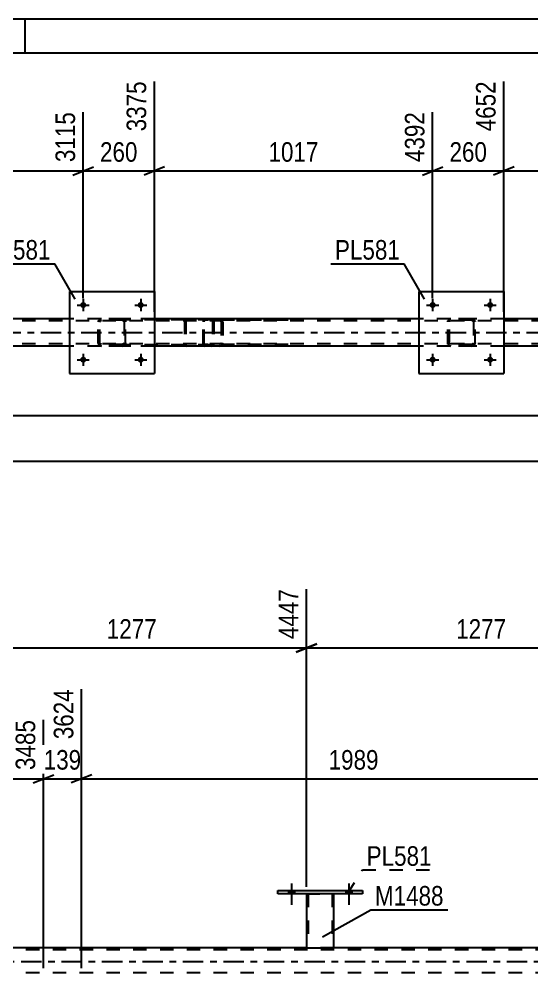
# Model space of a CAD drawing. Header units: millimetres. Extents: x 0 to 841, y 0 to 594.
# Drawn here: x 210.1 to 285.1, y 454.5 to 594 of the extents above; entities that cross this region are included whole.
import ezdxf

# ---------------------------------------------------------------- set-up
doc = ezdxf.new("R2010")
doc.units = ezdxf.units.MM
doc.linetypes.add('DXK_LINE_DOT2', pattern=[3.9198, 1.9599, -1.9599])
doc.linetypes.add('DXK_LINE_DOT3', pattern=[5.9187, 2.979, -0.9799, 0.9799, -0.9799])
doc.styles.add('Arial Narrow', font='ARIALN.TTF', dxfattribs={"height": 0.2})

# ---------------------------------------------------------------- blocks, each defined once
blk = doc.blocks.new('Unknown-814553119-1135')
at = {"color": 5, "linetype": 'Continuous'}
for p, q in [((841, 594), (0, 594)), ((211, 589), (211, 594)), ((836, 589), (5, 589))]:
    blk.add_line(p, q, dxfattribs=at)
blk = doc.blocks.new('Part-814553119-2887 - 2837')
at = {"color": 7, "linetype": 'DXK_LINE_DOT2'}
for p, q in [((757.39, 549.85), (94.93, 549.85)), ((229.91, 550.17), (217.51, 550.17)), ((280.99, 550.17), (268.59, 550.17)), ((757.39, 546.49), (94.93, 546.49)), ((229.91, 546.17), (217.51, 546.17)), ((280.99, 546.17), (268.59, 546.17))]:
    blk.add_line(p, q, dxfattribs=at)
at = {"color": 2, "linetype": 'Continuous'}
for p, q in [((217.51, 550.17), (178.83, 550.17)), ((268.59, 550.17), (229.91, 550.17)), ((319.67, 550.17), (280.99, 550.17)), ((217.51, 546.17), (178.83, 546.17)), ((268.59, 546.17), (229.91, 546.17)), ((319.67, 546.17), (280.99, 546.17))]:
    blk.add_line(p, q, dxfattribs=at)
at = {"color": 7, "linetype": 'DXK_LINE_DOT3'}
blk.add_line((94.93, 548.17), (757.39, 548.17), dxfattribs=at)
blk = doc.blocks.new('Part-814553119-2954 - 2837')
at = {"color": 2, "linetype": 'Continuous'}
for p, q in [((217.51, 554.17), (217.51, 542.17)), ((217.51, 554.17), (229.91, 554.17)), ((229.91, 554.17), (229.91, 542.17)), ((217.51, 542.17), (229.91, 542.17))]:
    blk.add_line(p, q, dxfattribs=at)
blk = doc.blocks.new('Bolt-814553119-2913 - 2837')
at = {"linetype": 'Continuous'}
for points in [[(219.95, 552.17, -1), (219.07, 552.17, -1)], [(228.35, 552.17, -1), (227.47, 552.17, -1)]]:
    blk.add_hatch(color=1, dxfattribs=at).paths.add_polyline_path(points)
at = {"color": 1, "linetype": 'Continuous'}
for p, q in [((219.51, 553.05), (219.51, 551.29)), ((227.91, 553.05), (227.91, 551.29)), ((218.63, 552.17), (220.39, 552.17)), ((227.03, 552.17), (228.79, 552.17))]:
    blk.add_line(p, q, dxfattribs=at)
blk = doc.blocks.new('Bolt-814553119-2914 - 2837')
at = {"linetype": 'Continuous'}
for points in [[(219.95, 544.17, -1), (219.07, 544.17, -1)], [(228.35, 544.17, -1), (227.47, 544.17, -1)]]:
    blk.add_hatch(color=1, dxfattribs=at).paths.add_polyline_path(points)
at = {"color": 1, "linetype": 'Continuous'}
for p, q in [((219.51, 545.05), (219.51, 543.29)), ((227.91, 545.05), (227.91, 543.29)), ((218.63, 544.17), (220.39, 544.17)), ((227.03, 544.17), (228.79, 544.17))]:
    blk.add_line(p, q, dxfattribs=at)
blk = doc.blocks.new('Bolt-814553119-2915 - 2837')
at = {"linetype": 'Continuous'}
for points in [[(271.03, 552.17, -1), (270.15, 552.17, -1)], [(279.43, 552.17, -1), (278.55, 552.17, -1)]]:
    blk.add_hatch(color=1, dxfattribs=at).paths.add_polyline_path(points)
at = {"color": 1, "linetype": 'Continuous'}
for p, q in [((270.59, 553.05), (270.59, 551.29)), ((278.99, 553.05), (278.99, 551.29)), ((269.71, 552.17), (271.47, 552.17)), ((278.11, 552.17), (279.87, 552.17))]:
    blk.add_line(p, q, dxfattribs=at)
blk = doc.blocks.new('Bolt-814553119-2916 - 2837')
at = {"linetype": 'Continuous'}
for points in [[(271.03, 544.17, -1), (270.15, 544.17, -1)], [(279.43, 544.17, -1), (278.55, 544.17, -1)]]:
    blk.add_hatch(color=1, dxfattribs=at).paths.add_polyline_path(points)
at = {"color": 1, "linetype": 'Continuous'}
for p, q in [((270.59, 545.05), (270.59, 543.29)), ((278.99, 545.05), (278.99, 543.29)), ((269.71, 544.17), (271.47, 544.17)), ((278.11, 544.17), (279.87, 544.17))]:
    blk.add_line(p, q, dxfattribs=at)
blk = doc.blocks.new('Part-814553119-2955 - 2837')
at = {"color": 7, "linetype": 'DXK_LINE_DOT2'}
for p, q in [((221.71, 549.69), (221.74, 549.87)), ((221.74, 549.87), (221.71, 549.69)), ((221.97, 549.78), (222.02, 549.86)), ((222, 550.13), (222.19, 550.17)), ((222.19, 550.17), (222, 550.13)), ((222.02, 549.86), (222.1, 549.91)), ((222.1, 549.91), (222.19, 549.93)), ((225.23, 550.17), (222.19, 550.17)), ((225.23, 549.93), (222.19, 549.93)), ((225.23, 550.17), (225.41, 550.13)), ((225.41, 550.13), (225.23, 550.17)), ((225.23, 549.93), (225.32, 549.91)), ((225.32, 549.91), (225.4, 549.86)), ((225.4, 549.86), (225.45, 549.78)), ((225.67, 549.87), (225.71, 549.69)), ((225.71, 549.69), (225.67, 549.87)), ((221.71, 546.65), (221.71, 549.69)), ((221.95, 549.69), (221.97, 549.78)), ((221.95, 546.65), (221.95, 549.69)), ((225.45, 549.78), (225.47, 549.69)), ((225.47, 549.69), (225.47, 546.65)), ((225.71, 546.65), (225.71, 549.69)), ((221.74, 546.46), (221.71, 546.65)), ((221.71, 546.65), (221.74, 546.46)), ((221.97, 546.55), (221.95, 546.65)), ((222.02, 546.48), (221.97, 546.55)), ((222.19, 546.17), (222, 546.2)), ((222, 546.2), (222.19, 546.17)), ((222.1, 546.42), (222.02, 546.48)), ((222.19, 546.41), (222.1, 546.42)), ((225.23, 546.41), (222.19, 546.41)), ((225.23, 546.17), (222.19, 546.17)), ((225.32, 546.42), (225.23, 546.41)), ((225.41, 546.2), (225.23, 546.17)), ((225.23, 546.17), (225.41, 546.2)), ((225.4, 546.48), (225.32, 546.42)), ((225.45, 546.55), (225.4, 546.48)), ((225.47, 546.65), (225.45, 546.55)), ((225.71, 546.65), (225.67, 546.46)), ((225.67, 546.46), (225.71, 546.65))]:
    blk.add_line(p, q, dxfattribs=at)
at = {"color": 7, "linetype": 'DXK_LINE_DOT3'}
blk.add_line((223.71, 548.17), (223.71, 548.17), dxfattribs=at)
at = {"color": 7, "linetype": 'DXK_LINE_DOT2'}
for centre, start, end in [((222.19, 549.69), 112.5, 157.5), ((222.19, 549.69), 112.5, 157.5), ((225.23, 549.69), 22.5, 67.5), ((225.23, 549.69), 22.5, 67.5), ((222.19, 546.65), 202.5, 247.5), ((222.19, 546.65), 202.5, 247.5), ((225.23, 546.65), 292.5, 337.5), ((225.23, 546.65), 292.5, 337.5)]:
    blk.add_arc(centre, 0.48, start, end, dxfattribs=at)
blk = doc.blocks.new('Part-814553119-2960 - 2837')
at = {"color": 2, "linetype": 'Continuous'}
for p, q in [((268.59, 554.17), (268.59, 542.17)), ((268.59, 554.17), (280.99, 554.17)), ((280.99, 554.17), (280.99, 542.17)), ((268.59, 542.17), (280.99, 542.17))]:
    blk.add_line(p, q, dxfattribs=at)
blk = doc.blocks.new('Part-814553119-2961 - 2837')
at = {"color": 7, "linetype": 'DXK_LINE_DOT2'}
for p, q in [((272.79, 549.69), (272.82, 549.87)), ((272.82, 549.87), (272.79, 549.69)), ((273.05, 549.78), (273.1, 549.86)), ((273.08, 550.13), (273.27, 550.17)), ((273.27, 550.17), (273.08, 550.13)), ((273.1, 549.86), (273.18, 549.91)), ((273.18, 549.91), (273.27, 549.93)), ((276.31, 550.17), (273.27, 550.17)), ((276.31, 549.93), (273.27, 549.93)), ((276.31, 550.17), (276.49, 550.13)), ((276.49, 550.13), (276.31, 550.17)), ((276.31, 549.93), (276.4, 549.91)), ((276.4, 549.91), (276.48, 549.86)), ((276.48, 549.86), (276.53, 549.78)), ((276.75, 549.87), (276.79, 549.69)), ((276.79, 549.69), (276.75, 549.87)), ((272.79, 546.65), (272.79, 549.69)), ((273.03, 549.69), (273.05, 549.78)), ((273.03, 546.65), (273.03, 549.69)), ((276.53, 549.78), (276.55, 549.69)), ((276.55, 549.69), (276.55, 546.65)), ((276.79, 546.65), (276.79, 549.69)), ((272.82, 546.46), (272.79, 546.65)), ((272.79, 546.65), (272.82, 546.46)), ((273.05, 546.55), (273.03, 546.65)), ((273.1, 546.48), (273.05, 546.55)), ((273.27, 546.17), (273.08, 546.2)), ((273.08, 546.2), (273.27, 546.17)), ((273.18, 546.42), (273.1, 546.48)), ((273.27, 546.41), (273.18, 546.42)), ((276.31, 546.41), (273.27, 546.41)), ((276.31, 546.17), (273.27, 546.17)), ((276.4, 546.42), (276.31, 546.41)), ((276.49, 546.2), (276.31, 546.17)), ((276.31, 546.17), (276.49, 546.2)), ((276.48, 546.48), (276.4, 546.42)), ((276.53, 546.55), (276.48, 546.48)), ((276.55, 546.65), (276.53, 546.55)), ((276.79, 546.65), (276.75, 546.46)), ((276.75, 546.46), (276.79, 546.65))]:
    blk.add_line(p, q, dxfattribs=at)
at = {"color": 7, "linetype": 'DXK_LINE_DOT3'}
blk.add_line((274.79, 548.17), (274.79, 548.17), dxfattribs=at)
at = {"color": 7, "linetype": 'DXK_LINE_DOT2'}
for centre, start, end in [((273.27, 549.69), 112.5, 157.5), ((273.27, 549.69), 112.5, 157.5), ((276.31, 549.69), 22.5, 67.5), ((276.31, 549.69), 22.5, 67.5), ((273.27, 546.65), 202.5, 247.5), ((273.27, 546.65), 202.5, 247.5), ((276.31, 546.65), 292.5, 337.5), ((276.31, 546.65), 292.5, 337.5)]:
    blk.add_arc(centre, 0.48, start, end, dxfattribs=at)
blk = doc.blocks.new('Part-814553119-3040 - 2837')
at = {"color": 7, "linetype": 'DXK_LINE_DOT2'}
for p, q in [((237.06, 549.87), (237.04, 549.69)), ((237.12, 550.03), (237.06, 549.87)), ((237.21, 550.13), (237.12, 550.03)), ((237.19, 549.78), (237.22, 549.86)), ((237.31, 550.17), (237.21, 550.13)), ((237.22, 549.86), (237.26, 549.91)), ((237.26, 549.91), (237.31, 549.93)), ((249.47, 550.17), (237.31, 550.17)), ((249.47, 549.93), (237.31, 549.93)), ((238.59, 550.17), (238.59, 549.93)), ((239.59, 550.13), (239.4, 550.17)), ((239.4, 549.93), (239.5, 549.91)), ((239.5, 549.91), (239.58, 549.86)), ((239.58, 549.86), (239.63, 549.78)), ((239.89, 549.77), (239.87, 549.87)), ((237.04, 546.65), (237.04, 549.69)), ((237.18, 549.69), (237.19, 549.78)), ((237.18, 546.65), (237.18, 549.69)), ((239.63, 549.78), (239.65, 549.69)), ((239.65, 549.69), (239.65, 546.65)), ((239.91, 549.69), (239.89, 549.77)), ((239.91, 549.69), (239.91, 546.65)), ((237.06, 546.46), (237.04, 546.65)), ((237.11, 546.34), (237.06, 546.46)), ((237.12, 546.31), (237.11, 546.34)), ((237.12, 546.31), (237.21, 546.2)), ((237.19, 546.55), (237.18, 546.65)), ((237.22, 546.48), (237.19, 546.55)), ((237.21, 546.2), (237.31, 546.17)), ((237.26, 546.42), (237.22, 546.48)), ((237.31, 546.41), (237.26, 546.42)), ((249.47, 546.41), (237.31, 546.41)), ((249.47, 546.17), (237.31, 546.17)), ((238.59, 546.17), (238.59, 546.41)), ((239.5, 546.42), (239.4, 546.41)), ((239.4, 546.17), (239.59, 546.2)), ((239.58, 546.48), (239.5, 546.42)), ((239.63, 546.55), (239.58, 546.48)), ((239.65, 546.65), (239.63, 546.55)), ((239.87, 546.46), (239.89, 546.56)), ((239.89, 546.56), (239.91, 546.65))]:
    blk.add_line(p, q, dxfattribs=at)
for centre, start, end in [((239.42, 549.67), 23.8494, 68.8059), ((239.42, 546.66), 291.1941, 336.1506)]:
    blk.add_arc(centre, 0.492, start, end, dxfattribs=at)
blk = doc.blocks.new('Part-814553119-3054 - 2837')
at = {"color": 7, "linetype": 'DXK_LINE_DOT2'}
for p, q in [((238.25, 550.17), (222.92, 550.17)), ((238.25, 550.01), (222.92, 550.01)), ((234.36, 549.97), (234.33, 549.85)), ((234.33, 549.85), (234.33, 546.49)), ((234.5, 549.85), (234.51, 549.91)), ((234.5, 549.85), (234.5, 546.49)), ((234.51, 549.91), (234.55, 549.96)), ((234.67, 550.17), (234.54, 550.14)), ((234.55, 549.96), (234.58, 549.98)), ((234.58, 549.98), (234.61, 549.99)), ((234.61, 549.99), (234.67, 550.01)), ((238.38, 550.14), (238.25, 550.17)), ((238.25, 550.01), (238.31, 549.99)), ((238.31, 549.99), (238.37, 549.96)), ((238.37, 549.96), (238.4, 549.91)), ((238.4, 549.91), (238.42, 549.85)), ((238.42, 549.85), (238.42, 546.49)), ((238.59, 549.85), (238.56, 549.97)), ((238.59, 549.85), (238.59, 546.49)), ((238.25, 546.33), (222.92, 546.33)), ((238.25, 546.17), (222.92, 546.17)), ((234.33, 546.49), (234.36, 546.36)), ((234.51, 546.43), (234.5, 546.49)), ((234.55, 546.37), (234.51, 546.43)), ((234.54, 546.19), (234.67, 546.17)), ((234.55, 546.37), (234.58, 546.35)), ((234.58, 546.35), (234.61, 546.34)), ((234.61, 546.34), (234.67, 546.33)), ((238.31, 546.34), (238.25, 546.33)), ((238.25, 546.17), (238.38, 546.19)), ((238.37, 546.37), (238.31, 546.34)), ((238.4, 546.43), (238.37, 546.37)), ((238.42, 546.49), (238.4, 546.43)), ((238.56, 546.36), (238.59, 546.49))]:
    blk.add_line(p, q, dxfattribs=at)
for centre, start, end in [((238.26, 549.83), 24.32, 69.2417), ((234.66, 546.5), 204.32, 249.2417), ((238.26, 546.5), 290.7583, 335.68)]:
    blk.add_arc(centre, 0.331, start, end, dxfattribs=at)
blk = doc.blocks.new('Part-814553119-3854 - 3729')
at = {"color": 2, "linetype": 'Continuous'}
for p, q in [((247.94, 466.53), (260.34, 466.53)), ((247.94, 466.05), (247.94, 466.53)), ((260.34, 466.53), (260.34, 466.05)), ((260.34, 466.05), (247.94, 466.05))]:
    blk.add_line(p, q, dxfattribs=at)
blk = doc.blocks.new('Bolt-814553119-3731 - 3729')
at = {"linetype": 'Continuous'}
for points in [[(249.5, 466.05), (250.38, 466.05), (250.38, 466.53), (249.5, 466.53)], [(257.9, 466.05), (258.78, 466.05), (258.78, 466.53), (257.9, 466.53)]]:
    blk.add_hatch(color=1, dxfattribs=at).paths.add_polyline_path(points)
at = {"color": 1, "linetype": 'Continuous'}
for p, q in [((249.94, 467.53), (249.94, 464.41)), ((258.34, 467.53), (258.34, 464.41)), ((249.5, 466.53), (249.5, 466.05)), ((250.38, 466.53), (250.38, 466.05)), ((257.9, 466.53), (257.9, 466.05)), ((258.78, 466.53), (258.78, 466.05))]:
    blk.add_line(p, q, dxfattribs=at)
blk = doc.blocks.new('Bolt-814553119-3774 - 3729')
at = {"linetype": 'Continuous'}
for points in [[(249.5, 466.05), (250.38, 466.05), (250.38, 466.53), (249.5, 466.53)], [(257.9, 466.05), (258.78, 466.05), (258.78, 466.53), (257.9, 466.53)]]:
    blk.add_hatch(color=1, dxfattribs=at).paths.add_polyline_path(points)
at = {"color": 1, "linetype": 'Continuous'}
for p, q in [((249.94, 467.53), (249.94, 464.41)), ((258.34, 467.53), (258.34, 464.41)), ((249.5, 466.53), (249.5, 466.05)), ((250.38, 466.53), (250.38, 466.05)), ((257.9, 466.53), (257.9, 466.05)), ((258.78, 466.53), (258.78, 466.05))]:
    blk.add_line(p, q, dxfattribs=at)
blk = doc.blocks.new('Part-814553119-3849 - 3729')
at = {"color": 2, "linetype": 'Continuous'}
for p, q in [((252.14, 466.05), (252.14, 458.14)), ((256.14, 458.14), (256.14, 466.05)), ((252.14, 458.14), (256.14, 458.14))]:
    blk.add_line(p, q, dxfattribs=at)
at = {"color": 7, "linetype": 'DXK_LINE_DOT2'}
for p, q in [((252.14, 466.05), (256.14, 466.05)), ((252.14, 466.05), (252.14, 466.05)), ((252.14, 466.05), (252.14, 466.05)), ((252.38, 466.05), (252.38, 458.14)), ((255.9, 466.05), (255.9, 458.14)), ((256.14, 466.05), (256.14, 466.05)), ((256.14, 466.05), (256.14, 466.05)), ((255.85, 458.14), (255.88, 458.14)), ((255.85, 458.14), (255.88, 458.14)), ((255.88, 458.14), (255.9, 458.14)), ((255.88, 458.14), (255.9, 458.14))]:
    blk.add_line(p, q, dxfattribs=at)
blk = doc.blocks.new('Part-814553119-4048 - 3729')
at = {"color": 7, "linetype": 'DXK_LINE_DOT2'}
for p, q in [((738.35, 457.82), (74.28, 457.82)), ((256.14, 458.14), (252.14, 458.14)), ((738.35, 454.46), (74.28, 454.46))]:
    blk.add_line(p, q, dxfattribs=at)
at = {"color": 2, "linetype": 'Continuous'}
for p, q in [((252.14, 458.14), (205.06, 458.14)), ((303.22, 458.14), (256.14, 458.14))]:
    blk.add_line(p, q, dxfattribs=at)
at = {"color": 7, "linetype": 'DXK_LINE_DOT3'}
blk.add_line((74.28, 456.14), (738.35, 456.14), dxfattribs=at)
blk = doc.blocks.new('StraightDimension-814553119-3139 - 2837')
at = {"color": 7, "linetype": 'Continuous'}
for p, q in [((178.83, 551.17), (178.83, 584.89)), ((219.51, 553.17), (219.51, 580.39)), ((180.33, 572.38), (177.33, 571.18)), ((218.01, 571.18), (221.01, 572.38)), ((178.83, 571.78), (219.51, 571.78))]:
    blk.add_line(p, q, dxfattribs=at)
at = {"color": 0}
blk.add_wipeout([(203.42, 572.53), (203.42, 576.73), (194.91, 576.73), (194.91, 572.53)], dxfattribs=at)
at = {"color": 3, "style": 'Arial Narrow'}
blk.add_text('1017', height=2.863, dxfattribs=at).set_placement((195.51, 573.13))
at = {"color": 0, "linetype": 'Continuous'}
blk.add_wipeout([(218.91, 580.99), (214.71, 580.99), (214.71, 572.48), (218.91, 572.48)], dxfattribs=at)
at = {"color": 3, "linetype": 'Continuous', "style": 'Arial Narrow'}
blk.add_text('3115', height=2.863, rotation=90.0002, dxfattribs=at).set_placement((218.31, 573.08))
blk = doc.blocks.new('StraightDimension-814553119-3159 - 2837')
at = {"color": 7, "linetype": 'Continuous'}
for p, q in [((229.91, 551.17), (229.91, 584.89)), ((219.51, 553.17), (219.51, 580.39)), ((218.01, 571.18), (221.01, 572.38)), ((231.41, 572.38), (228.41, 571.18)), ((219.51, 571.78), (229.91, 571.78))]:
    blk.add_line(p, q, dxfattribs=at)
at = {"color": 0}
blk.add_wipeout([(228.05, 572.53), (228.05, 576.73), (221.36, 576.73), (221.36, 572.53)], dxfattribs=at)
at = {"color": 3, "style": 'Arial Narrow'}
blk.add_text('260', height=2.863, dxfattribs=at).set_placement((221.96, 573.13))
at = {"color": 0, "linetype": 'Continuous'}
blk.add_wipeout([(229.31, 585.49), (225.11, 585.49), (225.11, 576.98), (229.31, 576.98)], dxfattribs=at)
at = {"color": 3, "linetype": 'Continuous', "style": 'Arial Narrow'}
blk.add_text('3375', height=2.863, rotation=90.0002, dxfattribs=at).set_placement((228.71, 577.58))
blk = doc.blocks.new('StraightDimension-814553119-3179 - 2837')
at = {"color": 7, "linetype": 'Continuous'}
for p, q in [((229.91, 551.17), (229.91, 584.89)), ((270.59, 553.17), (270.59, 580.39)), ((231.41, 572.38), (228.41, 571.18)), ((269.09, 571.18), (272.09, 572.38)), ((229.91, 571.78), (270.59, 571.78))]:
    blk.add_line(p, q, dxfattribs=at)
at = {"color": 0}
blk.add_wipeout([(254.5, 572.53), (254.5, 576.73), (245.99, 576.73), (245.99, 572.53)], dxfattribs=at)
at = {"color": 3, "style": 'Arial Narrow'}
blk.add_text('1017', height=2.863, dxfattribs=at).set_placement((246.59, 573.13))
at = {"color": 0, "linetype": 'Continuous'}
blk.add_wipeout([(269.99, 580.99), (265.79, 580.99), (265.79, 572.48), (269.99, 572.48)], dxfattribs=at)
at = {"color": 3, "linetype": 'Continuous', "style": 'Arial Narrow'}
blk.add_text('4392', height=2.863, rotation=90.0002, dxfattribs=at).set_placement((269.39, 573.08))
blk = doc.blocks.new('StraightDimension-814553119-3199 - 2837')
at = {"color": 7, "linetype": 'Continuous'}
for p, q in [((280.99, 551.17), (280.99, 584.89)), ((270.59, 553.17), (270.59, 580.39)), ((269.09, 571.18), (272.09, 572.38)), ((282.49, 572.38), (279.49, 571.18)), ((270.59, 571.78), (280.99, 571.78))]:
    blk.add_line(p, q, dxfattribs=at)
at = {"color": 0}
blk.add_wipeout([(279.13, 572.53), (279.13, 576.73), (272.45, 576.73), (272.45, 572.53)], dxfattribs=at)
at = {"color": 3, "style": 'Arial Narrow'}
blk.add_text('260', height=2.863, dxfattribs=at).set_placement((273.05, 573.13))
at = {"color": 0, "linetype": 'Continuous'}
blk.add_wipeout([(280.39, 585.49), (276.19, 585.49), (276.19, 576.98), (280.39, 576.98)], dxfattribs=at)
at = {"color": 3, "linetype": 'Continuous', "style": 'Arial Narrow'}
blk.add_text('4652', height=2.863, rotation=90.0002, dxfattribs=at).set_placement((279.79, 577.58))
blk = doc.blocks.new('StraightDimension-814553119-3219 - 2837')
at = {"color": 7, "linetype": 'Continuous'}
for p, q in [((280.99, 551.17), (280.99, 584.89)), ((321.67, 553.17), (321.67, 580.39)), ((282.49, 572.38), (279.49, 571.18)), ((320.17, 571.18), (323.17, 572.38)), ((280.99, 571.78), (321.67, 571.78))]:
    blk.add_line(p, q, dxfattribs=at)
at = {"color": 0}
blk.add_wipeout([(305.58, 572.53), (305.58, 576.73), (297.07, 576.73), (297.07, 572.53)], dxfattribs=at)
at = {"color": 3, "style": 'Arial Narrow'}
blk.add_text('1017', height=2.863, dxfattribs=at).set_placement((297.67, 573.13))
at = {"color": 0, "linetype": 'Continuous'}
blk.add_wipeout([(321.07, 580.99), (316.87, 580.99), (316.87, 572.48), (321.07, 572.48)], dxfattribs=at)
at = {"color": 3, "linetype": 'Continuous', "style": 'Arial Narrow'}
blk.add_text('5669', height=2.863, rotation=90.0002, dxfattribs=at).set_placement((320.47, 573.08))
blk = doc.blocks.new('StraightDimension-814553119-3627 - 2837')
at = {"color": 7, "linetype": 'Continuous'}
blk.add_line((94.29, 529.32), (795.15, 529.32), dxfattribs=at)
blk = doc.blocks.new('StraightDimension-814553119-3648 - 2837')
at = {"color": 7, "linetype": 'Continuous'}
blk.add_line((94.93, 536), (794.51, 536), dxfattribs=at)
blk = doc.blocks.new('StraightDimension-814553119-4188 - 3729')
at = {"color": 7, "linetype": 'Continuous'}
for p, q in [((134.13, 455.14), (134.13, 495.97)), ((213.69, 455.14), (213.69, 491.47)), ((135.63, 483.45), (132.63, 482.25)), ((134.13, 482.85), (213.69, 482.85)), ((212.19, 482.25), (215.19, 483.45))]:
    blk.add_line(p, q, dxfattribs=at)
at = {"color": 0}
blk.add_wipeout([(178.16, 483.6), (178.16, 487.8), (169.65, 487.8), (169.65, 483.6)], dxfattribs=at)
at = {"color": 3, "style": 'Arial Narrow'}
blk.add_text('1989', height=2.863, dxfattribs=at).set_placement((170.25, 484.2))
at = {"color": 0, "linetype": 'Continuous'}
blk.add_wipeout([(213.09, 492.07), (208.89, 492.07), (208.89, 483.55), (213.09, 483.55)], dxfattribs=at)
at = {"color": 3, "linetype": 'Continuous', "style": 'Arial Narrow'}
blk.add_text('3485', height=2.863, rotation=90.0002, dxfattribs=at).set_placement((212.49, 484.15))
blk = doc.blocks.new('StraightDimension-814553119-5010 - 3729')
at = {"color": 7, "linetype": 'Continuous'}
for p, q in [((252.14, 467.05), (252.14, 510.61)), ((303.22, 467.05), (303.22, 510.61)), ((253.64, 502.6), (250.64, 501.4)), ((301.72, 501.4), (304.72, 502.6)), ((252.14, 502), (303.22, 502))]:
    blk.add_line(p, q, dxfattribs=at)
at = {"color": 0}
blk.add_wipeout([(281.94, 502.75), (281.94, 506.95), (273.43, 506.95), (273.43, 502.75)], dxfattribs=at)
at = {"color": 3, "style": 'Arial Narrow'}
blk.add_text('1277', height=2.863, dxfattribs=at).set_placement((274.03, 503.35))
at = {"color": 0, "linetype": 'Continuous'}
blk.add_wipeout([(302.62, 511.21), (298.42, 511.21), (298.42, 502.7), (302.62, 502.7)], dxfattribs=at)
at = {"color": 3, "linetype": 'Continuous', "style": 'Arial Narrow'}
blk.add_text('5724', height=2.863, rotation=90.0002, dxfattribs=at).set_placement((302.02, 503.3))
blk = doc.blocks.new('StraightDimension-814553119-4207 - 3729')
at = {"color": 7, "linetype": 'Continuous'}
for p, q in [((219.26, 455.14), (219.26, 495.97)), ((213.69, 455.14), (213.69, 491.47)), ((212.19, 482.25), (215.19, 483.45)), ((213.69, 482.85), (219.26, 482.85)), ((220.76, 483.45), (217.76, 482.25))]:
    blk.add_line(p, q, dxfattribs=at)
at = {"color": 0}
blk.add_wipeout([(219.82, 483.6), (219.82, 487.8), (213.13, 487.8), (213.13, 483.6)], dxfattribs=at)
at = {"color": 3, "style": 'Arial Narrow'}
blk.add_text('139', height=2.863, dxfattribs=at).set_placement((213.73, 484.2))
at = {"color": 0, "linetype": 'Continuous'}
blk.add_wipeout([(218.66, 496.57), (214.46, 496.57), (214.46, 488.05), (218.66, 488.05)], dxfattribs=at)
at = {"color": 3, "linetype": 'Continuous', "style": 'Arial Narrow'}
blk.add_text('3624', height=2.863, rotation=90.0002, dxfattribs=at).set_placement((218.06, 488.65))
blk = doc.blocks.new('StraightDimension-814553119-4226 - 3729')
at = {"color": 7, "linetype": 'Continuous'}
for p, q in [((219.26, 455.14), (219.26, 495.97)), ((298.82, 455.14), (298.82, 491.47)), ((220.76, 483.45), (217.76, 482.25)), ((219.26, 482.85), (298.82, 482.85)), ((297.32, 482.25), (300.32, 483.45))]:
    blk.add_line(p, q, dxfattribs=at)
at = {"color": 0}
blk.add_wipeout([(263.3, 483.6), (263.3, 487.8), (254.78, 487.8), (254.78, 483.6)], dxfattribs=at)
at = {"color": 3, "style": 'Arial Narrow'}
blk.add_text('1989', height=2.863, dxfattribs=at).set_placement((255.38, 484.2))
at = {"color": 0, "linetype": 'Continuous'}
blk.add_wipeout([(298.22, 492.07), (294.02, 492.07), (294.02, 483.55), (298.22, 483.55)], dxfattribs=at)
at = {"color": 3, "linetype": 'Continuous', "style": 'Arial Narrow'}
blk.add_text('5613', height=2.863, rotation=90.0002, dxfattribs=at).set_placement((297.62, 484.15))
blk = doc.blocks.new('StraightDimension-814553119-5020 - 3729')
at = {"color": 7, "linetype": 'Continuous'}
for p, q in [((201.06, 467.05), (201.06, 510.61)), ((252.14, 467.05), (252.14, 510.61)), ((202.56, 502.6), (199.56, 501.4)), ((250.64, 501.4), (253.64, 502.6)), ((201.06, 502), (252.14, 502))]:
    blk.add_line(p, q, dxfattribs=at)
at = {"color": 0}
blk.add_wipeout([(230.86, 502.75), (230.86, 506.95), (222.35, 506.95), (222.35, 502.75)], dxfattribs=at)
at = {"color": 3, "style": 'Arial Narrow'}
blk.add_text('1277', height=2.863, dxfattribs=at).set_placement((222.95, 503.35))
at = {"color": 0, "linetype": 'Continuous'}
blk.add_wipeout([(251.54, 511.21), (247.34, 511.21), (247.34, 502.7), (251.54, 502.7)], dxfattribs=at)
at = {"color": 3, "linetype": 'Continuous', "style": 'Arial Narrow'}
blk.add_text('4447', height=2.863, rotation=90.0002, dxfattribs=at).set_placement((250.94, 503.3))
blk = doc.blocks.new('Mark-814553119-2950 - 2837')
at = {"color": 0}
blk.add_wipeout([(214.74, 558.81), (214.74, 561.81), (205.23, 561.81), (205.23, 558.81)], dxfattribs=at)
blk.add_wipeout([(214.74, 558.81), (214.74, 561.81), (205.23, 561.81), (205.23, 558.81)], dxfattribs=at)
at = {"color": 30, "linetype": 'Continuous'}
for p in [(204.63, 558.21), (218.34, 553.02)]:
    blk.add_line(p, (215.34, 558.21), dxfattribs=at)
at = {"color": 3, "style": 'Arial Narrow'}
blk.add_text('PL581', height=2.863, dxfattribs=at).set_placement((205.23, 558.81))
blk = doc.blocks.new('Mark-814553119-2956 - 2837')
at = {"color": 0}
blk.add_wipeout([(265.82, 558.81), (265.82, 561.81), (256.31, 561.81), (256.31, 558.81)], dxfattribs=at)
blk.add_wipeout([(265.82, 558.81), (265.82, 561.81), (256.31, 561.81), (256.31, 558.81)], dxfattribs=at)
at = {"color": 30, "linetype": 'Continuous'}
for p in [(255.71, 558.21), (269.42, 553.02)]:
    blk.add_line(p, (266.42, 558.21), dxfattribs=at)
at = {"color": 3, "style": 'Arial Narrow'}
blk.add_text('PL581', height=2.863, dxfattribs=at).set_placement((256.31, 558.81))
blk = doc.blocks.new('Mark-814553119-3845 - 3729')
at = {"color": 0}
blk.add_wipeout([(272.21, 464.31), (272.21, 467.31), (262.15, 467.31), (262.15, 464.31)], dxfattribs=at)
blk.add_wipeout([(272.21, 464.31), (272.21, 467.31), (262.15, 467.31), (262.15, 464.31)], dxfattribs=at)
at = {"color": 30, "linetype": 'Continuous'}
for p, q in [((254.49, 459.72), (261.55, 463.71)), ((261.55, 463.71), (272.81, 463.71))]:
    blk.add_line(p, q, dxfattribs=at)
at = {"color": 3, "style": 'Arial Narrow'}
blk.add_text('M1488', height=2.863, dxfattribs=at).set_placement((262.15, 464.31))
blk = doc.blocks.new('Mark-814553119-3850 - 3729')
at = {"color": 0}
blk.add_wipeout([(270.44, 470.13), (270.44, 473.13), (260.94, 473.13), (260.94, 470.13)], dxfattribs=at)
blk.add_wipeout([(270.44, 470.13), (270.44, 473.13), (260.94, 473.13), (260.94, 470.13)], dxfattribs=at)
at = {"color": 30, "linetype": 'DXK_LINE_DOT2'}
for p, q in [((258.14, 466.05), (260.34, 469.53)), ((260.34, 469.53), (271.04, 469.53))]:
    blk.add_line(p, q, dxfattribs=at)
at = {"color": 3, "style": 'Arial Narrow'}
blk.add_text('PL581', height=2.863, dxfattribs=at).set_placement((260.94, 470.13))

msp = doc.modelspace()

# ---------------------------------------------------------------- block references
for name in ['Unknown-814553119-1135', 'Part-814553119-2954 - 2837', 'Part-814553119-2960 - 2837', 'Bolt-814553119-2913 - 2837', 'Bolt-814553119-2915 - 2837', 'Part-814553119-2887 - 2837', 'Part-814553119-2955 - 2837', 'Part-814553119-3054 - 2837', 'Part-814553119-3040 - 2837', 'Part-814553119-2961 - 2837', 'Bolt-814553119-2914 - 2837', 'Bolt-814553119-2916 - 2837', 'Bolt-814553119-3731 - 3729', 'Bolt-814553119-3774 - 3729', 'Part-814553119-3854 - 3729', 'Part-814553119-3849 - 3729', 'Part-814553119-4048 - 3729']:
    msp.add_blockref(name, (0, 0))

# ---------------------------------------------------------------- next in the draw order: block references
for name in ['StraightDimension-814553119-3139 - 2837', 'StraightDimension-814553119-3627 - 2837', 'StraightDimension-814553119-5010 - 3729', 'StraightDimension-814553119-4188 - 3729']:
    msp.add_blockref(name, (0, 0))

# ---------------------------------------------------------------- next in the draw order: block references
for name in ['StraightDimension-814553119-3159 - 2837', 'StraightDimension-814553119-3648 - 2837', 'StraightDimension-814553119-4207 - 3729']:
    msp.add_blockref(name, (0, 0))

# ---------------------------------------------------------------- next in the draw order: block references
for name in ['StraightDimension-814553119-3179 - 2837', 'Mark-814553119-2950 - 2837', 'StraightDimension-814553119-4226 - 3729']:
    msp.add_blockref(name, (0, 0))

# ---------------------------------------------------------------- next in the draw order: block references
for name in ['StraightDimension-814553119-3199 - 2837', 'StraightDimension-814553119-5020 - 3729', 'Mark-814553119-3845 - 3729']:
    msp.add_blockref(name, (0, 0))

# ---------------------------------------------------------------- next in the draw order: block references
for name in ['StraightDimension-814553119-3219 - 2837', 'Mark-814553119-2956 - 2837', 'Mark-814553119-3850 - 3729']:
    msp.add_blockref(name, (0, 0))

doc.saveas('drawing.dxf')
